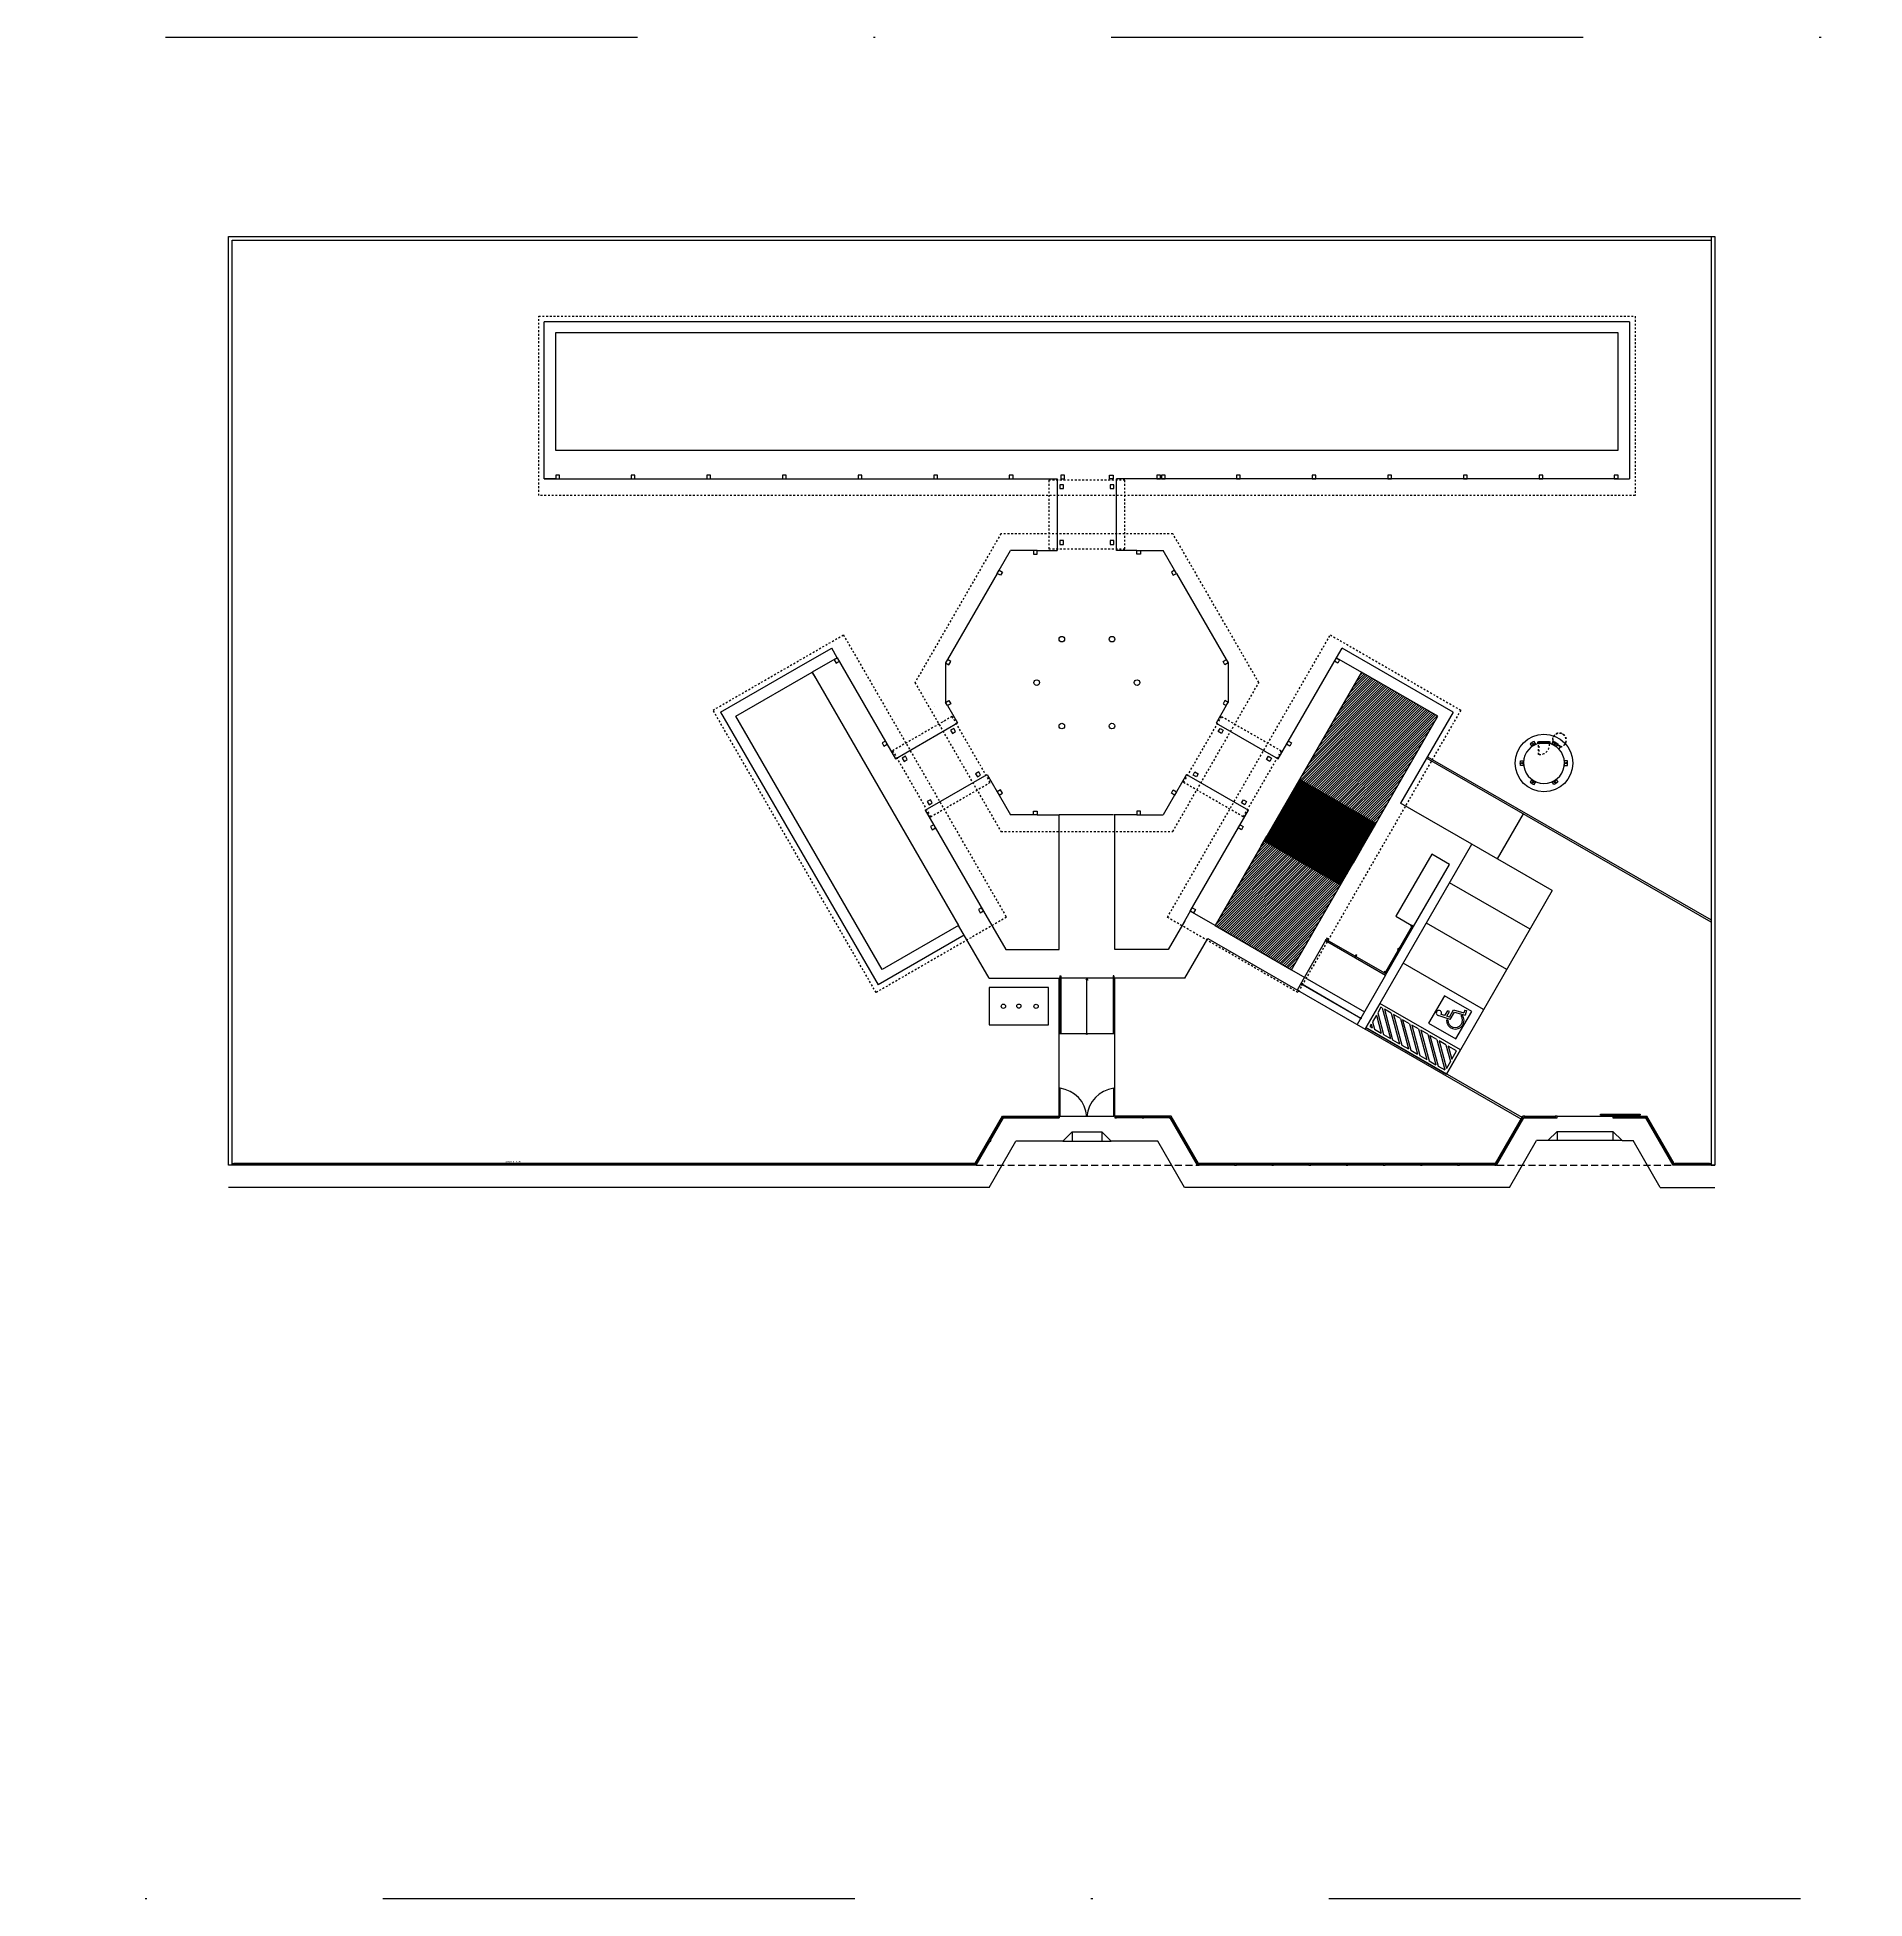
# Model space of a CAD drawing. Extents: x -36 to 357, y 137 to 237.
# Drawn here: x 160.4 to 258.8, y 136.7 to 236.9 of the extents above; entities that cross this region are included whole.
import ezdxf

# ---------------------------------------------------------------- set-up
doc = ezdxf.new("R2010")
doc.units = 0
doc.header["$LTSCALE"] = 0.01
for name, pattern in [('DASHDOT', [25.4, 12.7, -6.35, 0, -6.35]), ('HIDDEN', [9.525, 6.35, -3.175]), ('TRACEJADO_G', [0.375, 0.25, -0.125]), ('TRAÇO-2PTOS_P', [0.625, 0.25, -0.125, 0, -0.125, 0, -0.125])]:
    doc.linetypes.add(name, pattern=pattern)
doc.layers.get('0').update_dxf_attribs({"linetype": 'CONTINUOUS'})
for name, color, linetype in [('0_HATCH', 1, 'CONTINUOUS'), ('A-COTAS', 1, 'CONTINUOUS'), ('A-JANEL', 1, 'CONTINUOUS'), ('A-MURO', 2, 'CONTINUOUS'), ('A-PARED', 5, 'CONTINUOUS'), ('A-PARED-PISOS', 2, 'CONTINUOUS'), ('A-PAREDE', 5, 'CONTINUOUS'), ('A-PISOS', 2, 'CONTINUOUS'), ('A-PISOS-CTEL', 2, 'TRACEJADO_G'), ('A-PISOS-NIVEL', 1, 'CONTINUOUS'), ('A-PROJCOBERTURA', 7, 'HIDDEN'), ('AR-ALV', 5, 'CONTINUOUS'), ('AR-PIS', 1, 'CONTINUOUS'), ('AR-PRJ-COB', 2, 'HIDDEN'), ('AR-TXT', 1, 'CONTINUOUS'), ('ARQ-ALV-CORTE', 3, 'CONTINUOUS'), ('ARQ-ALV-VISTA1', 2, 'CONTINUOUS'), ('ARQ-ALV-VISTA2', 2, 'CONTINUOUS'), ('ARQ-COB-PROJ', 8, 'TRAÇO-2PTOS_P'), ('ARQ-EQP-VISTA', 1, 'CONTINUOUS'), ('ARQ-PIS-VISTA', 8, 'CONTINUOUS'), ('EST-MET-CORTE', 5, 'CONTINUOUS'), ('PORTAL_VTA_DIST', 2, 'CONTINUOUS'), ('PORTAL_VTA_PROX', 1, 'CONTINUOUS'), ('PRES-AZUL', 164, 'CONTINUOUS')]:
    doc.layers.add(name, color=color, linetype=linetype)
doc.styles.add('ESC-50-A20', font='arial.ttf', dxfattribs={"height": 0.1})

# ---------------------------------------------------------------- blocks, each defined once
blk = doc.blocks.new('Paraplegico')
for p, q in [((134, 172), (119, 239)), ((137, 207), (132, 228)), ((137, 207), (167, 207)), ((169, 197), (167, 207)), ((124, 181), (120, 188)), ((134, 172), (179, 172)), ((139, 197), (169, 197)), ((142, 182), (139, 197)), ((142, 182), (187, 182)), ((179, 172), (194, 114)), ((179, 131), (187, 128)), ((187, 182), (201, 126)), ((219, 120), (194, 114)), ((216, 129), (201, 126)), ((216, 129), (219, 120))]:
    blk.add_line(p, q)
for centre, radius, start, end in [((133, 242), 14.1, 265.5481, 192.3635), ((143, 146), 47.2, 118.7728, 337.7713), ((143, 146), 39.2, 118.7728, 337.7713)]:
    blk.add_arc(centre, radius, start, end)

msp = doc.modelspace()

# ---------------------------------------------------------------- hatches: boundary and pattern name
at = {"layer": '0_HATCH'}
h = msp.add_hatch(dxfattribs=at)
h.set_pattern_fill('ANSI31', color=253, scale=0.03, style=2)
h.set_pattern_definition([(45, (95.98451, 0), (-0.06735192, 0.06735192), [])])
h.paths.add_polyline_path([(235.7945, 200.3619), (231.6799, 202.7353), (228.3444, 196.9527), (232.459, 194.5793)])
h.paths.add_polyline_path([(232.459, 194.5793), (228.3444, 196.9527), (226.4458, 193.6612), (230.5604, 191.2878)])
h.paths.add_polyline_path([(230.5603, 191.2877), (228.568, 192.4369), (225.9326, 187.8681), (227.9249, 186.7189)])
h.paths.add_polyline_path([(228.5681, 192.437), (226.4458, 193.6612), (223.8104, 189.0922), (225.9326, 187.8681)])
h = msp.add_hatch(dxfattribs=at)
h.set_pattern_fill('ANSI31', color=10, scale=0.03)
h.paths.add_polyline_path([(232.459, 194.5793), (228.3444, 196.9527), (226.4458, 193.6612), (230.5604, 191.2878)])

# ---------------------------------------------------------------- linework, layer by layer
at = {"color": 251}
for p, q in [((232.9528, 186.5253), (234.4295, 189.0854)), ((232.9785, 186.4297), (234.4901, 189.0504)), ((229.7544, 188.2894), (229.7894, 188.3501)), ((229.7544, 188.2894), (232.9785, 186.4297)), ((229.7894, 188.3501), (232.9528, 186.5253))]:
    msp.add_line(p, q, dxfattribs=at)
at = {"linetype": 'DASHDOT', "ltscale": 200}
msp.add_lwpolyline([(-36.2842, 236.913), (357.1178, 236.913), (357.1178, 136.7113), (-36.2842, 136.7113)], close=True, dxfattribs=at)
at = {"color": 251}
for points in [[(212.4684, 178.742), (212.3684, 178.742), (212.3684, 178.842), (212.4684, 178.842)], [(213.9368, 178.742), (213.8368, 178.742), (213.8368, 178.842), (213.9368, 178.842)], [(215.4051, 178.742), (215.3051, 178.742), (215.3051, 178.842), (215.4051, 178.842)], [(218.4051, 178.742), (218.5051, 178.742), (218.5051, 178.842), (218.4051, 178.842)], [(219.8735, 178.742), (219.9735, 178.742), (219.9735, 178.842), (219.8735, 178.842)], [(221.3419, 178.742), (221.4419, 178.742), (221.4419, 178.842), (221.3419, 178.842)], [(240.3684, 178.742), (240.4684, 178.742), (240.4684, 178.842), (240.3684, 178.842)], [(242.1063, 178.742), (242.2063, 178.742), (242.2063, 178.842), (242.1063, 178.842)], [(245.2051, 178.742), (245.3051, 178.742), (245.3051, 178.842), (245.2051, 178.842)], [(247.0419, 178.742), (246.9419, 178.742), (246.9419, 178.842), (247.0419, 178.842)], [(211.7301, 177.5363), (211.6801, 177.4497), (211.5935, 177.4997), (211.6435, 177.5863)], [(222.0802, 177.5363), (222.1302, 177.4497), (222.2168, 177.4997), (222.1668, 177.5863)], [(247.6802, 177.5363), (247.7302, 177.4497), (247.8168, 177.4997), (247.7668, 177.5863)], [(171.0051, 176.1941), (170.9051, 176.1941), (170.9051, 176.2941), (171.0051, 176.2941)], [(172.9551, 176.1941), (172.8551, 176.1941), (172.8551, 176.2941), (172.9551, 176.2941)], [(174.9551, 176.1941), (174.8551, 176.1941), (174.8551, 176.2941), (174.9551, 176.2941)], [(176.9551, 176.1941), (176.8551, 176.1941), (176.8551, 176.2941), (176.9551, 176.2941)], [(178.9551, 176.1941), (178.8551, 176.1941), (178.8551, 176.2941), (178.9551, 176.2941)], [(180.9551, 176.1941), (180.8551, 176.1941), (180.8551, 176.2941), (180.9551, 176.2941)], [(182.9551, 176.1941), (182.8551, 176.1941), (182.8551, 176.2941), (182.9551, 176.2941)], [(184.9551, 176.1941), (184.8551, 176.1941), (184.8551, 176.2941), (184.9551, 176.2941)], [(186.9551, 176.1941), (186.8551, 176.1941), (186.8551, 176.2941), (186.9551, 176.2941)], [(188.9551, 176.1941), (188.8551, 176.1941), (188.8551, 176.2941), (188.9551, 176.2941)], [(190.9551, 176.1941), (190.8551, 176.1941), (190.8551, 176.2941), (190.9551, 176.2941)], [(192.9551, 176.1941), (192.8551, 176.1941), (192.8551, 176.2941), (192.9551, 176.2941)], [(194.9551, 176.1941), (194.8551, 176.1941), (194.8551, 176.2941), (194.9551, 176.2941)], [(196.9551, 176.1941), (196.8551, 176.1941), (196.8551, 176.2941), (196.9551, 176.2941)], [(198.9551, 176.1941), (198.8551, 176.1941), (198.8551, 176.2941), (198.9551, 176.2941)], [(200.9551, 176.1941), (200.8551, 176.1941), (200.8551, 176.2941), (200.9551, 176.2941)], [(202.9551, 176.1941), (202.8551, 176.1941), (202.8551, 176.2941), (202.9551, 176.2941)], [(204.9551, 176.1941), (204.8551, 176.1941), (204.8551, 176.2941), (204.9551, 176.2941)], [(206.9551, 176.1941), (206.8551, 176.1941), (206.8551, 176.2941), (206.9551, 176.2941)], [(208.9551, 176.1941), (208.8551, 176.1941), (208.8551, 176.2941), (208.9551, 176.2941)], [(210.9551, 176.1941), (210.8551, 176.1941), (210.8551, 176.2941), (210.9551, 176.2941)], [(222.8551, 176.1941), (222.9551, 176.1941), (222.9551, 176.2941), (222.8551, 176.2941)], [(222.8551, 176.1941), (222.9551, 176.1941), (222.9551, 176.2941), (222.8551, 176.2941)], [(224.8551, 176.1941), (224.9551, 176.1941), (224.9551, 176.2941), (224.8551, 176.2941)], [(224.8551, 176.1941), (224.9551, 176.1941), (224.9551, 176.2941), (224.8551, 176.2941)], [(226.8551, 176.1941), (226.9551, 176.1941), (226.9551, 176.2941), (226.8551, 176.2941)], [(228.8551, 176.1941), (228.9551, 176.1941), (228.9551, 176.2941), (228.8551, 176.2941)], [(230.8551, 176.1941), (230.9551, 176.1941), (230.9551, 176.2941), (230.8551, 176.2941)], [(232.8551, 176.1941), (232.9551, 176.1941), (232.9551, 176.2941), (232.8551, 176.2941)], [(234.8551, 176.1941), (234.9551, 176.1941), (234.9551, 176.2941), (234.8551, 176.2941)], [(236.8551, 176.1941), (236.9551, 176.1941), (236.9551, 176.2941), (236.8551, 176.2941)], [(238.8551, 176.1941), (238.9551, 176.1941), (238.9551, 176.2941), (238.8551, 176.2941)], [(248.5551, 176.1941), (248.4551, 176.1941), (248.4551, 176.2941), (248.5551, 176.2941)], [(250.5051, 176.1941), (250.4051, 176.1941), (250.4051, 176.2941), (250.5051, 176.2941)]]:
    msp.add_lwpolyline(points, close=True, dxfattribs=at)
at = {"layer": '0_HATCH', "color": 10}
msp.add_lwpolyline([(230.5604, 191.2878), (232.459, 194.5793), (228.3444, 196.9527), (226.4458, 193.6612)], close=True, dxfattribs=at)
at = {"layer": 'A-COTAS', "color": 251}
for p, q in [((220.8801, 213.1441), (218.5051, 213.1441)), ((245.5051, 213.1441), (220.9051, 213.1441)), ((245.5051, 213.1441), (246.1051, 213.1441)), ((209.3036, 203.2382), (209.3036, 201.1114)), ((224.5067, 203.2382), (224.5067, 201.1114))]:
    msp.add_line(p, q, dxfattribs=at)
for points in [[(188.3051, 214.6941), (245.5051, 214.6941), (245.5051, 220.9941), (188.3051, 220.9941)], [(192.5801, 213.3441), (192.3801, 213.3441), (192.3801, 213.1441), (192.5801, 213.1441)], [(196.6501, 213.3441), (196.4501, 213.3441), (196.4501, 213.1441), (196.6501, 213.1441)], [(200.7201, 213.3441), (200.5201, 213.3441), (200.5201, 213.1441), (200.7201, 213.1441)], [(204.7901, 213.3441), (204.5901, 213.3441), (204.5901, 213.1441), (204.7901, 213.1441)], [(208.8601, 213.3441), (208.6601, 213.3441), (208.6601, 213.1441), (208.8601, 213.1441)], [(212.9301, 213.3441), (212.7301, 213.3441), (212.7301, 213.1441), (212.9301, 213.1441)], [(215.6551, 212.8189), (215.4551, 212.8189), (215.4551, 212.6189), (215.6551, 212.6189)], [(215.6947, 213.3441), (215.4947, 213.3441), (215.4947, 213.1441), (215.6947, 213.1441)], [(218.1156, 213.3441), (218.3156, 213.3441), (218.3156, 213.1441), (218.1156, 213.1441)], [(218.3551, 212.8189), (218.1551, 212.8189), (218.1551, 212.6189), (218.3551, 212.6189)], [(220.8651, 213.3441), (220.6651, 213.3441), (220.6651, 213.1441), (220.8651, 213.1441)], [(221.1201, 213.3441), (220.9201, 213.3441), (220.9201, 213.1441), (221.1201, 213.1441)], [(225.1501, 213.3441), (224.9501, 213.3441), (224.9501, 213.1441), (225.1501, 213.1441)], [(229.2301, 213.3441), (229.0301, 213.3441), (229.0301, 213.1441), (229.2301, 213.1441)], [(233.3001, 213.3441), (233.1001, 213.3441), (233.1001, 213.1441), (233.3001, 213.1441)], [(237.3701, 213.3441), (237.1701, 213.3441), (237.1701, 213.1441), (237.3701, 213.1441)], [(241.4401, 213.3441), (241.2401, 213.3441), (241.2401, 213.1441), (241.4401, 213.1441)], [(245.4901, 213.3441), (245.2901, 213.3441), (245.2901, 213.1441), (245.4901, 213.1441)], [(215.6551, 209.8148), (215.4551, 209.8148), (215.4551, 209.6148), (215.6551, 209.6148)], [(218.3551, 209.8148), (218.1551, 209.8148), (218.1551, 209.6148), (218.3551, 209.6148)], [(214.0253, 209.0896), (214.2253, 209.0896), (214.2253, 209.2896), (214.0253, 209.2896)], [(219.785, 209.0896), (219.585, 209.0896), (219.585, 209.2896), (219.785, 209.2896)], [(212.3567, 208.1262), (212.2567, 207.953), (212.0835, 208.053), (212.1835, 208.2262)], [(221.4536, 208.1262), (221.5536, 207.953), (221.7268, 208.053), (221.6268, 208.2262)], [(203.3061, 203.3994), (203.4061, 203.2262), (203.5793, 203.3262), (203.4793, 203.4994)], [(209.4768, 203.1382), (209.5768, 203.3114), (209.4036, 203.4114), (209.3036, 203.2382)], [(209.4768, 203.1382), (209.5768, 203.3114), (209.4036, 203.4114), (209.3036, 203.2382)], [(224.3335, 203.1382), (224.2335, 203.3114), (224.4067, 203.4114), (224.5067, 203.2382)], [(224.3335, 203.1382), (224.2335, 203.3114), (224.4067, 203.4114), (224.5067, 203.2382)], [(230.5024, 203.3963), (230.4024, 203.2231), (230.2292, 203.3231), (230.3292, 203.4963)], [(205.8909, 186.7225), (198.0159, 200.3624), (202.1295, 202.7374), (210.0045, 189.0975)], [(227.9249, 186.7189), (235.7945, 200.3619), (231.6799, 202.7353), (223.8104, 189.0922)], [(209.4768, 201.2114), (209.5768, 201.0382), (209.4036, 200.9382), (209.3036, 201.1114)], [(209.4768, 201.2114), (209.5768, 201.0382), (209.4036, 200.9382), (209.3036, 201.1114)], [(224.3335, 201.2114), (224.2335, 201.0382), (224.4067, 200.9382), (224.5067, 201.1114)], [(224.3335, 201.2114), (224.2335, 201.0382), (224.4067, 200.9382), (224.5067, 201.1114)], [(209.7401, 199.7077), (209.5669, 199.6077), (209.6669, 199.4345), (209.8401, 199.5345)], [(224.0702, 199.7077), (224.2434, 199.6077), (224.1434, 199.4345), (223.9702, 199.5345)], [(205.8861, 198.9307), (205.9861, 198.7575), (206.1593, 198.8575), (206.0593, 199.0307)], [(227.9242, 198.9307), (227.8242, 198.7575), (227.6509, 198.8575), (227.7509, 199.0307)], [(207.1373, 198.2077), (206.9641, 198.1077), (207.0641, 197.9345), (207.2373, 198.0345)], [(226.673, 198.2077), (226.8462, 198.1077), (226.7462, 197.9345), (226.573, 198.0345)], [(211.0882, 197.3683), (210.915, 197.2683), (211.015, 197.0951), (211.1882, 197.1951)], [(212.3567, 196.2234), (212.2567, 196.3966), (212.0835, 196.2966), (212.1835, 196.1234)], [(221.4536, 196.2234), (221.5536, 196.3966), (221.7268, 196.2966), (221.6268, 196.1234)], [(221.4536, 196.2234), (221.5536, 196.3966), (221.7268, 196.2966), (221.6268, 196.1234)], [(222.7221, 197.3683), (222.8953, 197.2683), (222.7953, 197.0951), (222.6221, 197.1951)], [(208.4858, 195.8698), (208.3126, 195.7698), (208.4126, 195.5966), (208.5858, 195.6966)], [(225.3245, 195.8698), (225.4977, 195.7698), (225.3977, 195.5966), (225.2245, 195.6966)], [(208.4861, 194.4274), (208.5861, 194.2542), (208.7593, 194.3542), (208.6593, 194.5274)], [(214.0253, 195.26), (214.2253, 195.26), (214.2253, 195.06), (214.0253, 195.06)], [(214.0253, 195.26), (214.2253, 195.26), (214.2253, 195.06), (214.0253, 195.06)], [(219.785, 195.26), (219.585, 195.26), (219.585, 195.06), (219.785, 195.06)], [(225.3242, 194.4274), (225.2242, 194.2542), (225.0509, 194.3542), (225.1509, 194.5274)], [(234.4901, 189.0504), (236.4138, 192.3854), (235.461, 192.935), (233.5373, 189.6001)], [(211.0661, 189.9587), (211.1661, 189.7855), (211.3393, 189.8855), (211.2393, 190.0587)], [(222.7487, 189.9535), (222.6487, 189.7802), (222.4755, 189.8802), (222.5755, 190.0535)]]:
    msp.add_lwpolyline(points, close=True, dxfattribs=at)
for centre in [(215.5551, 204.5131), (215.5551, 204.5131), (218.2551, 204.5131), (218.2551, 204.5131), (214.2051, 202.1748), (214.2051, 202.1748), (219.6051, 202.1748), (219.6051, 202.1748), (215.5551, 199.8366), (215.5551, 199.8366), (218.2551, 199.8366), (218.2551, 199.8366)]:
    msp.add_circle(centre, 0.15, dxfattribs=at)
msp.add_arc((241.5041, 197.8441), 1.1002, 107.664724, 72.217812, dxfattribs=at)
at = {"layer": 'A-JANEL', "color": 251}
msp.add_arc((208.4368, 200.8328), 0.01, 180, 210, dxfattribs=at)
at = {"layer": 'A-MURO', "color": 251}
for p, q in [((170.7051, 176.1941), (170.7051, 226.1941)), ((170.7051, 226.1941), (250.7051, 226.1941)), ((170.9051, 176.1941), (170.9051, 225.9941)), ((170.9051, 225.9941), (250.4706, 225.9941)), ((250.5051, 226.1941), (250.5051, 176.1941)), ((250.7051, 226.1941), (250.7051, 176.1941)), ((170.9051, 176.1941), (170.7051, 176.1941)), ((250.5051, 176.1941), (250.7051, 176.1941)), ((250.7051, 176.1941), (250.5051, 176.1941))]:
    msp.add_line(p, q, dxfattribs=at)
at = {"layer": 'A-PARED', "color": 251}
for p in [(198.0159, 200.3624), (202.3295, 202.391)]:
    msp.add_line(p, (202.1295, 202.7374), dxfattribs=at)
msp.add_lwpolyline([(211.6427, 183.76), (214.8427, 183.76), (214.8427, 185.76), (211.6427, 185.76)], close=True, dxfattribs=at)
at = {"layer": 'A-PARED-PISOS', "color": 251}
for p, q in [((203.4718, 203.5124), (202.1295, 202.7374)), ((203.4718, 203.5124), (206.6093, 198.0781)), ((208.2093, 195.3068), (211.3468, 189.8725))]:
    msp.add_line(p, q, dxfattribs=at)
at = {"layer": 'A-PAREDE', "color": 251}
for p, q in [((225.0602, 191.259), (225.5342, 192.0807)), ((234.4901, 189.0504), (236.4138, 192.3854))]:
    msp.add_line(p, q, dxfattribs=at)
for points in [[(212.3567, 196.2234), (212.2567, 196.3966), (212.0835, 196.2966), (212.1835, 196.1234)], [(219.785, 195.26), (219.585, 195.26), (219.585, 195.06), (219.785, 195.06)]]:
    msp.add_lwpolyline(points, close=True, dxfattribs=at)
at = {"layer": 'A-PISOS', "color": 251}
for p, q in [((201.7646, 203.2195), (203.1718, 204.032)), ((203.4718, 203.5124), (203.1718, 204.032)), ((197.1963, 200.582), (201.7646, 203.2195)), ((197.1963, 200.582), (205.6713, 185.9029)), ((206.6093, 198.0781), (209.9435, 200.0031)), ((208.2093, 195.3068), (211.5435, 197.2318)), ((210.3045, 188.5779), (205.6713, 185.9029)), ((210.3045, 188.5779), (210.2396, 188.5404)), ((210.3045, 188.5779), (210.2396, 188.5404))]:
    msp.add_line(p, q, dxfattribs=at)
at = {"layer": 'A-PISOS-CTEL', "color": 251, "linetype": 'TRACEJADO_G', "ltscale": 150}
for p, q in [((210.9551, 176.1941), (222.8551, 176.1941)), ((238.9801, 176.1941), (248.4301, 176.1941)), ((238.9801, 176.1941), (248.4301, 176.1941)), ((238.9801, 176.1941), (248.4551, 176.1941))]:
    msp.add_line(p, q, dxfattribs=at)
at = {"layer": 'A-PISOS-NIVEL', "color": 251}
for p, q in [((187.7051, 213.1441), (187.7051, 221.5941)), ((246.1051, 221.5941), (187.7051, 221.5941)), ((246.1051, 221.5941), (246.1051, 213.1441)), ((187.7051, 213.1441), (188.5201, 213.1441)), ((188.3201, 213.1441), (187.7051, 213.1441)), ((188.5201, 213.1441), (215.3051, 213.1441)), ((215.3051, 213.1441), (215.3051, 209.2896)), ((218.5051, 209.2896), (218.5051, 213.1441)), ((212.1835, 208.2262), (212.7974, 209.2896)), ((214.0253, 209.2896), (212.7974, 209.2896)), ((214.2253, 209.2896), (215.3051, 209.2896)), ((219.585, 209.2896), (218.5051, 209.2896)), ((219.785, 209.2896), (221.0129, 209.2896)), ((221.6268, 208.2262), (221.0129, 209.2896)), ((212.0835, 208.053), (209.4036, 203.4114)), ((221.7268, 208.053), (224.4067, 203.4114)), ((227.2019, 198.0742), (230.3373, 203.5097)), ((230.3373, 203.5097), (230.6371, 204.0295)), ((230.3373, 203.5097), (231.6799, 202.7353)), ((236.614, 200.5819), (230.6371, 204.0295)), ((209.4036, 200.9382), (209.9435, 200.0031)), ((224.4067, 200.9382), (223.8645, 199.9993)), ((236.614, 200.5819), (233.791, 195.6877)), ((223.8645, 199.9993), (227.2019, 198.0742)), ((250.5051, 189.279), (235.19, 198.1131)), ((235.2276, 198.1784), (250.5051, 189.3983)), ((211.5435, 197.2318), (212.0835, 196.2966)), ((222.2645, 197.228), (221.7268, 196.2966)), ((222.2645, 197.228), (225.6031, 195.3023)), ((212.1835, 196.1234), (212.7974, 195.06)), ((221.6268, 196.1234), (221.0129, 195.06)), ((237.6214, 193.4782), (233.791, 195.6877)), ((214.0253, 195.06), (212.7974, 195.06)), ((214.2253, 195.06), (215.4051, 195.06)), ((215.4051, 187.81), (215.4051, 195.06)), ((218.3151, 195.06), (215.4051, 195.06)), ((218.4051, 195.06), (218.3551, 195.06)), ((218.4051, 187.81), (218.4051, 195.06)), ((219.585, 195.06), (218.4051, 195.06)), ((219.785, 195.06), (221.0129, 195.06)), ((222.4677, 189.8667), (225.6031, 195.3023)), ((240.3874, 195.1152), (238.9883, 192.6898)), ((231.8754, 183.5166), (237.6214, 193.4782)), ((241.9525, 190.9799), (237.6214, 193.4782)), ((240.7533, 188.901), (236.4222, 191.3993)), ((241.9525, 190.9799), (236.2565, 181.105)), ((211.3468, 189.8725), (212.5376, 187.81)), ((222.4677, 189.8667), (222.068, 189.1737)), ((223.8104, 189.0922), (222.4677, 189.8667)), ((211.6427, 186.26), (210.0045, 189.0975)), ((222.1693, 189.3495), (221.2806, 187.81)), ((222.1752, 186.26), (223.4104, 188.3994)), ((223.4104, 188.3994), (231.8754, 183.5166)), ((239.5042, 186.7355), (235.1731, 189.2337)), ((212.5376, 187.81), (215.4051, 187.81)), ((221.2806, 187.81), (218.4051, 187.81)), ((229.7544, 188.2894), (228.6179, 186.3192)), ((227.9249, 186.7189), (231.842, 184.4595)), ((232.9785, 186.4297), (231.4423, 183.7665)), ((238.2551, 184.5699), (233.924, 187.0682)), ((211.6427, 186.26), (215.4051, 186.26)), ((215.4051, 178.842), (215.4051, 186.26)), ((218.4051, 186.26), (215.4051, 186.26)), ((218.4051, 178.842), (218.4051, 186.26)), ((222.1752, 186.26), (218.4051, 186.26)), ((228.6179, 186.3192), (228.2182, 185.6262)), ((228.418, 185.9727), (231.6421, 184.113)), ((240.2713, 178.6737), (231.8754, 183.5166)), ((240.3216, 178.7608), (231.9256, 183.6038)), ((218.4051, 183.26), (215.4051, 183.26)), ((215.4551, 183.31), (215.4951, 183.31)), ((218.3551, 183.31), (218.3151, 183.31)), ((242.2051, 178.842), (245.2051, 178.842)), ((245.2051, 178.842), (246.9419, 178.842)), ((245.2051, 178.742), (246.9419, 178.742)), ((215.6056, 177.492), (213.0901, 177.492)), ((220.7202, 177.492), (218.2046, 177.492)), ((241.7051, 177.5187), (241.1055, 177.5187)), ((245.7051, 177.5187), (246.3047, 177.5187)), ((211.648, 174.9941), (170.7051, 174.9941)), ((239.648, 174.9941), (222.1623, 174.9941)), ((247.7623, 174.9941), (250.7051, 174.9941))]:
    msp.add_line(p, q, dxfattribs=at)
msp.add_lwpolyline([(188.5201, 213.3441), (188.3201, 213.3441), (188.3201, 213.1441), (188.5201, 213.1441)], close=True, dxfattribs=at)
for points in [[(229.8244, 188.4107), (229.7894, 188.3501), (229.85, 188.3151), (229.885, 188.3757), (229.8244, 188.4107)], [(234.3689, 189.1204), (234.3339, 189.0598), (234.3945, 189.0248), (234.4295, 189.0854), (234.3689, 189.1204)], [(231.3758, 187.5158), (231.3408, 187.4552), (231.4014, 187.4202), (231.4364, 187.4809), (231.3758, 187.5158)], [(233.648, 187.8707), (233.613, 187.81), (233.6737, 187.7751), (233.7087, 187.8357), (233.648, 187.8707)], [(232.9272, 186.621), (232.8922, 186.5603), (232.9528, 186.5253), (232.9878, 186.586), (232.9272, 186.621)], [(244.5519, 178.895), (244.5519, 178.945), (246.6819, 178.945), (246.6819, 178.895), (244.5519, 178.895)]]:
    msp.add_lwpolyline(points, dxfattribs=at)
for centre, start, end in [((208.7368, 200.9132), 180, 210), ((209.1853, 200.0965), 300.000015, 30)]:
    msp.add_arc(centre, 0.01, start, end, dxfattribs=at)
at = {"layer": 'A-PROJCOBERTURA', "color": 251, "ltscale": 7.5}
for centre, start, end in [((226.1483, 202.1748), 330, 30), ((208.4368, 200.8328), 180, 210)]:
    msp.add_arc(centre, 0.01, start, end, dxfattribs=at)
at = {"layer": 'AR-ALV', "color": 251}
msp.add_line((233.5373, 189.6001), (234.4901, 189.0504), dxfattribs=at)
at = {"layer": 'AR-PIS', "color": 251, "ltscale": 10}
for p, q in [((211.6868, 177.5613), (212.3684, 178.742)), ((212.4684, 178.792), (213.8368, 178.792)), ((213.9368, 178.792), (215.3051, 178.792)), ((219.8735, 178.792), (218.5051, 178.792)), ((221.3419, 178.792), (219.9735, 178.792)), ((222.1235, 177.5613), (221.4419, 178.742)), ((238.9551, 176.2941), (240.3684, 178.742)), ((242.1063, 178.792), (240.4684, 178.792)), ((245.3051, 178.792), (246.9419, 178.792)), ((248.4551, 176.2941), (247.0419, 178.742)), ((210.9551, 176.2941), (211.6368, 177.4747)), ((222.8551, 176.2941), (222.1735, 177.4747)), ((172.8551, 176.2441), (171.0051, 176.2441)), ((174.8551, 176.2441), (172.9551, 176.2441)), ((176.8551, 176.2441), (174.9551, 176.2441)), ((178.8551, 176.2441), (176.9551, 176.2441)), ((180.8551, 176.2441), (178.9551, 176.2441)), ((182.8551, 176.2441), (180.9551, 176.2441)), ((184.8551, 176.2441), (182.9551, 176.2441)), ((186.8551, 176.2441), (184.9551, 176.2441)), ((188.8551, 176.2441), (186.9551, 176.2441)), ((190.8551, 176.2441), (188.9551, 176.2441)), ((192.8551, 176.2441), (190.9551, 176.2441)), ((194.8551, 176.2441), (192.9551, 176.2441)), ((196.8551, 176.2441), (194.9551, 176.2441)), ((198.8551, 176.2441), (196.9551, 176.2441)), ((200.8551, 176.2441), (198.9551, 176.2441)), ((202.8551, 176.2441), (200.9551, 176.2441)), ((204.8551, 176.2441), (202.9551, 176.2441)), ((206.8551, 176.2441), (204.9551, 176.2441)), ((208.8551, 176.2441), (206.9551, 176.2441)), ((210.8551, 176.2441), (208.9551, 176.2441)), ((222.9551, 176.2441), (224.8551, 176.2441)), ((222.9551, 176.2441), (224.8551, 176.2441)), ((224.9551, 176.2441), (226.8551, 176.2441)), ((226.9551, 176.2441), (228.8551, 176.2441)), ((228.9551, 176.2441), (230.8551, 176.2441)), ((230.9551, 176.2441), (232.8551, 176.2441)), ((232.9551, 176.2441), (234.8551, 176.2441)), ((234.9551, 176.2441), (236.8551, 176.2441)), ((236.9551, 176.2441), (238.8551, 176.2441)), ((250.4051, 176.2441), (248.5551, 176.2441))]:
    msp.add_line(p, q, dxfattribs=at)
at = {"layer": 'AR-PRJ-COB', "color": 251, "ltscale": 0.5}
for points in [[(187.4051, 221.8941), (246.4051, 221.8941), (246.4051, 212.2441), (187.4051, 212.2441)], [(214.8551, 209.3669), (218.9551, 209.3669), (218.9551, 213.0669), (214.8551, 213.0669)], [(221.5325, 210.1896), (212.2778, 210.1896), (207.6504, 202.1748), (212.2778, 194.16), (221.5325, 194.16), (226.1598, 202.1748)], [(196.7865, 200.6918), (203.8013, 204.7418), (212.5763, 189.5431), (205.5615, 185.4931)], [(221.2384, 189.5368), (230.0074, 204.739), (237.0238, 200.6918), (228.2548, 185.4896)]]:
    msp.add_lwpolyline(points, close=True, dxfattribs=at)
for points in [[(208.4977, 194.9553), (211.7034, 196.8028), (209.6566, 200.352), (206.4509, 198.5045), (208.4977, 194.9553)], [(225.3138, 194.9546), (222.1081, 196.8021), (224.1549, 200.3513), (227.3606, 198.5038), (225.3138, 194.9546)]]:
    msp.add_lwpolyline(points, dxfattribs=at)
at = {"layer": 'ARQ-ALV-CORTE', "color": 251}
for p, q in [((226.2906, 193.392), (226.5834, 193.8998)), ((231.2478, 192.4796), (231.6973, 193.2589))]:
    msp.add_line(p, q, dxfattribs=at)
at = {"layer": 'ARQ-ALV-VISTA1', "color": 251, "ltscale": 0.1}
for p, q in [((240.8839, 198.8794), (240.9391, 198.8647)), ((242.1229, 198.8791), (242.0691, 198.8647)), ((240.2976, 197.8643), (240.3379, 197.8239)), ((242.7106, 197.8643), (242.6702, 197.8239)), ((240.9191, 196.7889), (240.9043, 196.844)), ((242.0891, 196.7889), (242.1038, 196.844))]:
    msp.add_line(p, q, dxfattribs=at)
for points in [[(241.0664, 198.8537), (240.9791, 199.0049, 0.04420385), (240.7626, 198.8799), (240.8498, 198.7289)], [(242.0121, 198.9757), (242.029, 199.0049, -0.04420385), (242.2455, 198.8799), (242.2227, 198.8403)], [(240.411, 197.7191), (240.2365, 197.7191, -0.04420385), (240.2365, 197.9691), (240.411, 197.9691)], [(242.5971, 197.7191), (242.7717, 197.7191, 0.04420385), (242.7717, 197.9691), (242.5972, 197.9691)], [(240.85, 196.9596), (240.7628, 196.8086, 0.04420385), (240.9793, 196.6836), (241.0666, 196.8348)], [(242.1581, 196.9596), (242.2453, 196.8086, -0.04420385), (242.0288, 196.6836), (241.9415, 196.8348)]]:
    msp.add_lwpolyline(points, format="xyb", dxfattribs=at)
for points in [[(241.9417, 198.8537), (242.0014, 198.9571)], [(242.212, 198.8218), (242.1583, 198.7289)]]:
    msp.add_lwpolyline(points, dxfattribs=at)
for centre, radius in [((241.5051, 197.8441), 1.55), ((240.9115, 198.8721), 0.0285), ((240.3177, 197.8441), 0.0285), ((242.6904, 197.8441), 0.0285), ((240.9117, 196.8165), 0.0285), ((242.0964, 196.8165), 0.0285)]:
    msp.add_circle(centre, radius, dxfattribs=at)
for centre, radius, start, end in [((241.5764, 197.7203), 1.2583, 114.336593, 125.663407), ((241.4317, 197.7203), 1.2583, 54.336593, 65.663407), ((242.0966, 198.8721), 0.0285, 102.536488, 11.994661), ((241.6476, 197.8441), 1.2583, 174.336593, 185.663407), ((241.3605, 197.8441), 1.2583, 354.336593, 5.663407), ((241.5766, 197.9682), 1.2583, 234.336593, 245.663407), ((241.4315, 197.9682), 1.2583, 294.336593, 305.663407)]:
    msp.add_arc(centre, radius, start, end, dxfattribs=at)
at = {"layer": 'ARQ-ALV-VISTA2', "color": 251, "ltscale": 0.1}
for p, q in [((230.2309, 200.2232), (229.7563, 199.4003)), ((241.9794, 198.9967), (241.9055, 198.8687)), ((241.9897, 198.9646), (241.9295, 198.8604)), ((242.4005, 198.726), (241.9794, 198.9967)), ((242.3687, 198.721), (241.9897, 198.9646)), ((242.3687, 198.721), (242.3072, 198.6146)), ((242.3258, 198.5967), (242.4005, 198.726))]:
    msp.add_line(p, q, dxfattribs=at)
at = {"layer": 'ARQ-COB-PROJ', "color": 251, "linetype": 'HIDDEN', "ltscale": 0.04}
for p, q in [((242.233, 199.4276), (242.2282, 199.4444)), ((242.0256, 199.2703), (242.0114, 199.279)), ((242.6468, 198.9027), (242.6612, 198.8944)), ((242.6785, 199.1847), (242.6946, 199.1891))]:
    msp.add_line(p, q, dxfattribs=at)
msp.add_lwpolyline([(242.5013, 199.4006), (242.5096, 199.4151)], dxfattribs=at)
at = {"layer": 'ARQ-COB-PROJ', "color": 251, "linetype": 'HIDDEN', "ltscale": 0.25}
msp.add_lwpolyline([(241.2351, 198.2985), (241.2051, 198.2985), (241.2051, 198.9617), (241.2351, 198.9617)], close=True, dxfattribs=at)
at = {"layer": 'ARQ-COB-PROJ', "color": 251, "linetype": 'HIDDEN', "ltscale": 0.04}
for centre in [(242.2307, 199.4356), (242.5054, 199.4078), (242.0185, 199.2747), (242.654, 198.8985), (242.6866, 199.1869)]:
    msp.add_circle(centre, 0.00833, dxfattribs=at)
at = {"layer": 'ARQ-COB-PROJ', "color": 251, "linetype": 'HIDDEN', "ltscale": 0.25}
for centre, radius, start, end in [((242.3326, 199.0814), 0.3777, 278.757279, 195.745321), ((242.3338, 199.0806), 0.3612, 275.539523, 198.353353), ((241.2595, 198.8462), 0.5482, 267.568217, 5.47732)]:
    msp.add_arc(centre, radius, start, end, dxfattribs=at)
at = {"layer": 'ARQ-EQP-VISTA', "color": 251}
for centre in [(212.4144, 184.7519), (213.2427, 184.76), (214.1714, 184.7476)]:
    msp.add_circle(centre, 0.1142, dxfattribs=at)
at = {"layer": 'ARQ-PIS-VISTA', "color": 251}
for p, q in [((215.4551, 186.385), (215.4551, 183.31)), ((215.4551, 186.385), (215.4951, 186.385)), ((215.4951, 186.385), (215.4951, 183.31)), ((218.3151, 186.385), (218.3151, 183.31)), ((218.3551, 186.385), (218.3151, 186.385)), ((218.3551, 186.385), (218.3551, 183.31)), ((232.7299, 184.6977), (232.5559, 184.3962)), ((232.5559, 184.3962), (232.8682, 183.2326)), ((237.0059, 182.4043), (232.6748, 184.9026)), ((232.7958, 184.6596), (232.7299, 184.6977)), ((232.7958, 184.6596), (233.2357, 183.0206)), ((233.2859, 184.377), (232.9184, 184.589)), ((232.9184, 184.589), (233.3582, 182.9499)), ((233.2859, 184.377), (233.7257, 182.7379)), ((232.2026, 183.7837), (232.1303, 183.6582)), ((232.1303, 183.6582), (232.2557, 183.5859)), ((232.2026, 183.7837), (232.2557, 183.5859)), ((232.4853, 184.2737), (232.2733, 183.9062)), ((232.2733, 183.9062), (232.3782, 183.5152)), ((232.3782, 183.5152), (232.7457, 183.3032)), ((232.4853, 184.2737), (232.7457, 183.3032)), ((233.7759, 184.0943), (233.4084, 184.3063)), ((233.4084, 184.3063), (233.8482, 182.6673)), ((233.7759, 184.0943), (234.2158, 182.4553)), ((234.2659, 183.8117), (233.8984, 184.0237)), ((233.8984, 184.0237), (234.3383, 182.3846)), ((234.2659, 183.8117), (234.7058, 182.1726)), ((234.7559, 183.529), (234.3884, 183.741)), ((234.3884, 183.741), (234.8283, 182.102)), ((234.7559, 183.529), (235.1958, 181.89)), ((235.2459, 183.2464), (234.8784, 183.4584)), ((234.8784, 183.4584), (235.3183, 181.8193)), ((232.8682, 183.2326), (233.2357, 183.0206)), ((233.3582, 182.9499), (233.7257, 182.7379)), ((233.8482, 182.6673), (234.2158, 182.4553)), ((234.3383, 182.3846), (234.7058, 182.1726)), ((235.2459, 183.2464), (235.6858, 181.6073)), ((235.7359, 182.9637), (235.3684, 183.1757)), ((235.3684, 183.1757), (235.8083, 181.5367)), ((235.7359, 182.9637), (236.1758, 181.3247)), ((236.2259, 182.6811), (235.8584, 182.8931)), ((235.8584, 182.8931), (236.2573, 181.4067)), ((236.2259, 182.6811), (236.4693, 181.7742)), ((236.8011, 182.3493), (236.3484, 182.6104)), ((236.3484, 182.6104), (236.54, 181.8967)), ((234.8283, 182.102), (235.1958, 181.89)), ((235.3183, 181.8193), (235.6858, 181.6073)), ((235.8083, 181.5367), (236.1758, 181.3247)), ((236.4693, 181.7742), (236.2573, 181.4067)), ((236.54, 181.8967), (236.8011, 182.3493)), ((215.6056, 177.492), (216.1056, 177.992)), ((215.6056, 177.492), (218.2046, 177.492)), ((216.1056, 177.992), (217.7046, 177.992)), ((216.1056, 177.992), (216.1056, 177.492)), ((217.7046, 177.992), (217.7046, 177.492)), ((218.2046, 177.492), (217.7046, 177.992)), ((241.7051, 177.5187), (242.2051, 178.0187)), ((242.2051, 178.0187), (245.2051, 178.0187)), ((242.2051, 178.0187), (242.2051, 177.5187)), ((245.2051, 178.0187), (245.2051, 177.5187)), ((245.2051, 178.0187), (245.7051, 177.5187))]:
    msp.add_line(p, q, dxfattribs=at)
for points in [[(216.9051, 183.2671), (216.9051, 186.26), (216.8464, 186.1567)], [(216.9051, 183.2671), (216.9051, 186.26), (216.9639, 186.1567)], [(231.0106, 184.4773), (228.418, 185.9727), (228.5369, 185.9719)], [(231.0106, 184.4773), (228.418, 185.9727), (228.4782, 185.8702)], [(245.7051, 177.5187), (241.7051, 177.5187)]]:
    msp.add_lwpolyline(points, dxfattribs=at)
for points in [[(232.6748, 184.9026), (231.9253, 183.6033), (236.2565, 181.105), (237.0059, 182.4043)], [(236.7683, 182.993), (237.6177, 184.4656), (236.1451, 185.315), (235.2957, 183.8424)]]:
    msp.add_lwpolyline(points, close=True, dxfattribs=at)
for centre in [(231.6421, 184.113), (216.9051, 183.26)]:
    msp.add_circle(centre, 0.0321, dxfattribs=at)
at = {"layer": 'EST-MET-CORTE', "color": 251}
for p, q in [((241.1702, 198.8926), (241.1702, 198.9917)), ((241.8401, 198.8919), (241.8401, 198.9917))]:
    msp.add_line(p, q, dxfattribs=at)
at = {"layer": 'EST-MET-CORTE', "color": 251, "ltscale": 0.1}
for p, q in [((241.7751, 198.9917), (241.2351, 198.9917)), ((241.7751, 198.9617), (241.2351, 198.9617))]:
    msp.add_line(p, q, dxfattribs=at)
for points in [[(241.2002, 198.9917), (241.2002, 198.9617), (241.1702, 198.9617), (241.1702, 198.9917)], [(241.2051, 198.9917), (241.2051, 198.9617), (241.2351, 198.9617), (241.2351, 198.9917)], [(241.8051, 198.9917), (241.8051, 198.9617), (241.7751, 198.9617), (241.7751, 198.9917)], [(241.8101, 198.9917), (241.8101, 198.9617), (241.8401, 198.9617), (241.8401, 198.9917)]]:
    msp.add_lwpolyline(points, close=True, dxfattribs=at)
at = {"layer": 'PORTAL_VTA_DIST', "color": 251}
for centre, start, end in [((215.2344, 178.6809), 4.829229, 82.180135), ((218.5759, 178.6809), 97.819865, 175.170771)]:
    msp.add_arc(centre, 1.6767, start, end, dxfattribs=at)
at = {"layer": 'PORTAL_VTA_PROX', "color": 251}
for p, q in [((210.8974, 176.2941), (212.3684, 178.842)), ((210.9551, 176.1941), (212.4261, 178.742)), ((212.3684, 178.842), (215.4051, 178.842)), ((212.3684, 178.742), (215.4051, 178.742)), ((215.4625, 178.842), (218.3477, 178.842)), ((221.4419, 178.842), (218.4051, 178.842)), ((221.4419, 178.742), (218.4051, 178.742)), ((222.8551, 176.1941), (221.3841, 178.742)), ((222.9129, 176.2941), (221.4419, 178.842)), ((238.8974, 176.2941), (240.3684, 178.842)), ((238.9551, 176.1941), (240.4261, 178.742)), ((240.4684, 178.842), (242.1063, 178.842)), ((240.4684, 178.742), (242.1063, 178.742)), ((248.4551, 176.1941), (246.9841, 178.742)), ((248.5129, 176.2941), (247.0419, 178.842)), ((211.648, 174.9941), (213.0901, 177.492)), ((222.1623, 174.9941), (220.7202, 177.492)), ((239.648, 174.9941), (241.1055, 177.5187)), ((247.7623, 174.9941), (246.3047, 177.5187)), ((210.8551, 176.2941), (171.0051, 176.2941)), ((210.8551, 176.1941), (171.0051, 176.1941)), ((238.8551, 176.2941), (222.9551, 176.2941)), ((238.8551, 176.1941), (222.9551, 176.1941)), ((250.4051, 176.2941), (248.5551, 176.2941)), ((250.4051, 176.1941), (248.5551, 176.1941))]:
    msp.add_line(p, q, dxfattribs=at)
for points in [[(215.4125, 178.842), (215.4625, 178.842), (215.4625, 180.342), (215.4125, 180.342)], [(218.3977, 178.842), (218.3477, 178.842), (218.3477, 180.342), (218.3977, 180.342)]]:
    msp.add_lwpolyline(points, close=True, dxfattribs=at)
at = {"layer": 'PRES-AZUL', "color": 251, "ltscale": 0.1}
for p, q in [((241.8401, 198.8985), (241.1702, 198.8985)), ((241.7751, 198.9767), (241.2351, 198.9767))]:
    msp.add_line(p, q, dxfattribs=at)

# ---------------------------------------------------------------- block references
at = {"layer": 'ARQ-PIS-VISTA', "color": 251, "xscale": 0.01, "yscale": 0.01, "zscale": 0.01, "rotation": 60.02279565092205}
msp.add_blockref('Paraplegico', (237.2799, 182.0283), dxfattribs=at)

# ---------------------------------------------------------------- texts
at = {"layer": 'AR-TXT', "color": 251, "style": 'ESC-50-A20'}
msp.add_text('GRADIL h = 1.80 m', height=0.075, dxfattribs=at).set_placement((185.5965, 176.352))

doc.saveas('drawing.dxf')
